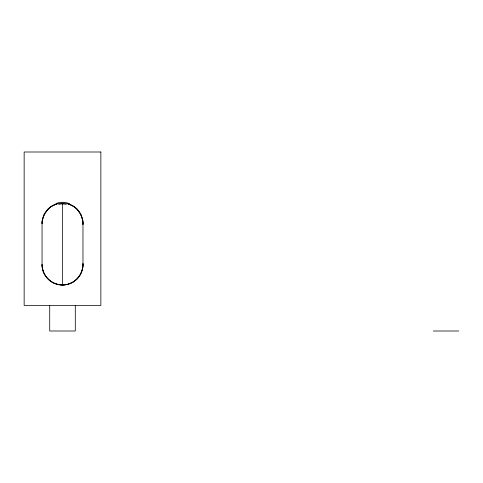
<?xml version="1.0" encoding="UTF-8"?>
<svg xmlns="http://www.w3.org/2000/svg" width="483" height="483" viewBox="0 0 483 483"><rect width="100%" height="100%" fill="white"/><g stroke="black" fill="none" stroke-linecap="round" stroke-linejoin="round"><path stroke-width="0.72" d="M77.099 278.86L80.57 274.127L82.545 268.669A14.744 10.427 -90 0 0 82.973 264.515L82.973 223.599A14.744 10.427 -90 0 0 82.545 219.445L80.57 213.987L76.815 208.976M77.014 278.939L73.639 281.68L69.298 283.811A39.896 28.213 -90 0 1 62.965 284.958L62.965 284.964A40.095 28.352 90 0 0 68.683 284.016C75.843 281.831 81.446 275.407 82.671 268.029A14.611 10.33 -90 0 0 82.955 263.603A20.461 20.461 0 0 1 62.965 284.964L62.512 284.97A40.071 28.334 90 0 1 55.974 283.901C49.188 281.686 43.875 275.66 42.474 268.669A14.744 10.427 -90 0 1 42.051 264.515L42.051 223.599A14.701 10.397 -90 0 1 42.329 220.236L44.285 214.307L48.203 208.976L44.454 213.987L42.474 219.445A14.744 10.427 90 0 0 42.051 223.599A20.461 20.461 0 0 1 62.965 203.15L62.965 203.15A20.461 20.461 0 0 1 82.949 224.51A14.611 10.33 -90 0 0 82.671 220.085L80.709 214.259L77.455 209.628M68.785 203.808L68.254 203.965M433.281 331L458.85 331M62.452 284.97L62.053 284.964A39.896 28.213 -90 0 1 55.72 283.817C48.801 281.444 43.476 275.105 42.329 267.878A14.701 10.397 -90 0 1 42.051 264.515A20.461 20.461 0 0 0 62.965 284.964M62.941 203.15L62.506 203.144L62.506 285.121M56.771 203.965L56.276 203.82M75.294 305.425L75.294 331L49.719 331L49.719 305.425M77.497 209.544A32.681 23.112 90 0 0 68.236 204.061A33.224 23.492 90 0 1 76.845 208.916M69.341 203.657A8.012 0.791 -10.8 0 1 69.449 203.651M63.201 202.286A8.012 3.067 -0.1 0 1 69.214 203.741M55.865 203.754A7.982 3.097 0 0 1 62.458 202.286M62.766 203.88A8.012 1.491 5.8 0 1 66.304 204.418M58.618 204.418A7.982 1.552 -5.4 0 1 62.548 203.844M100.862 152L24.15 152L24.15 305.425L100.862 305.425L100.862 152M56.777 204.037A33.206 23.48 90 0 0 48.179 208.916A33.224 23.492 -90 0 1 56.777 204.037"/></g></svg>
